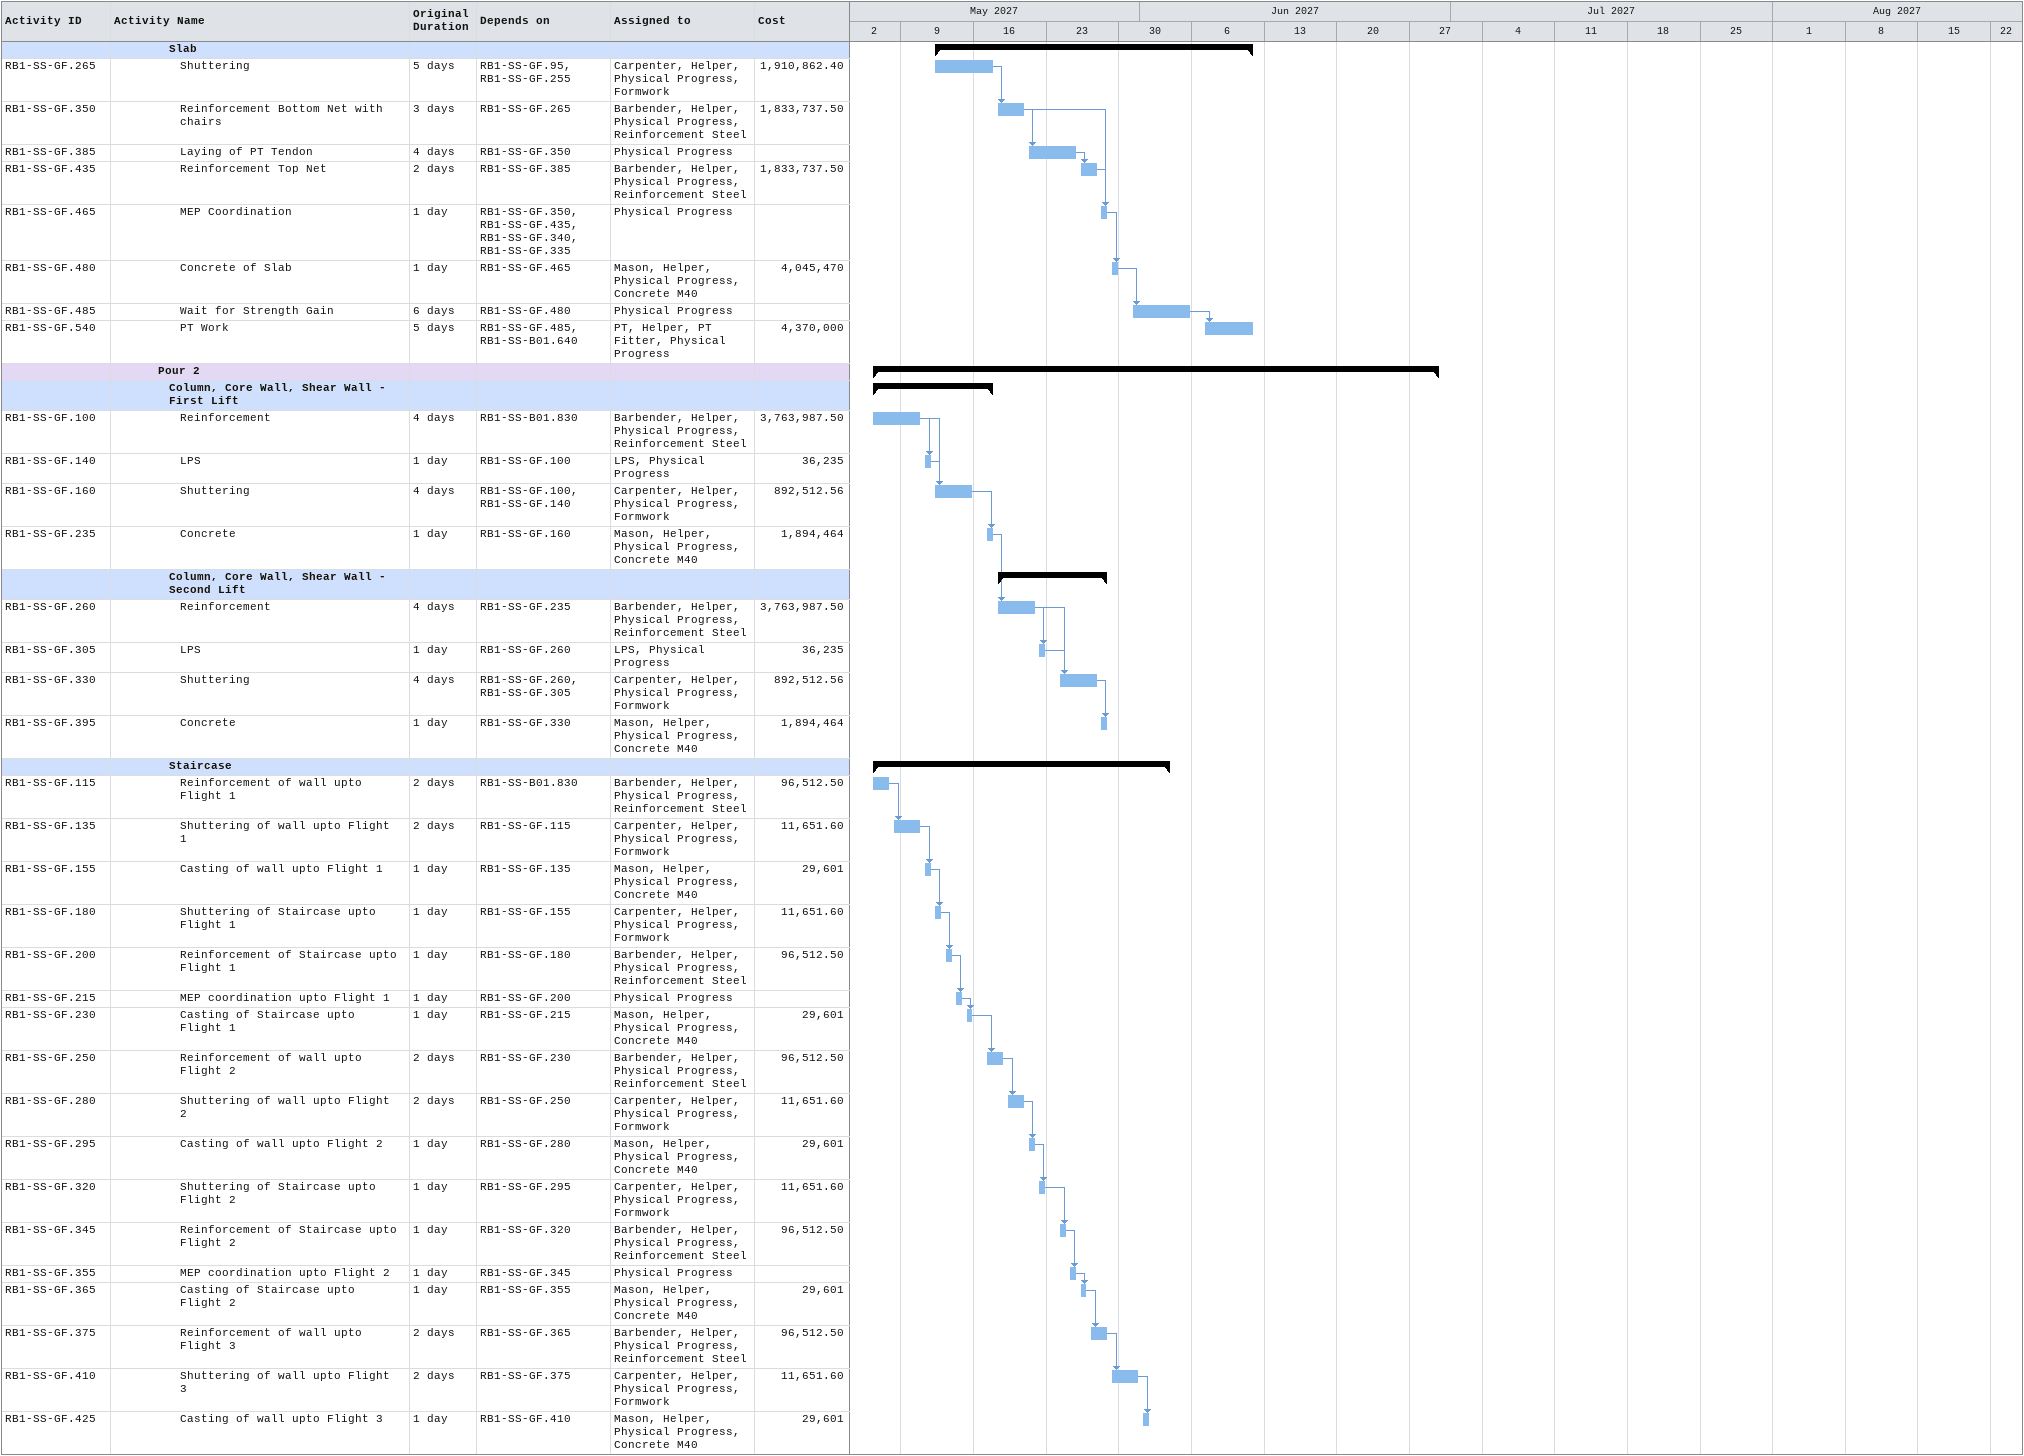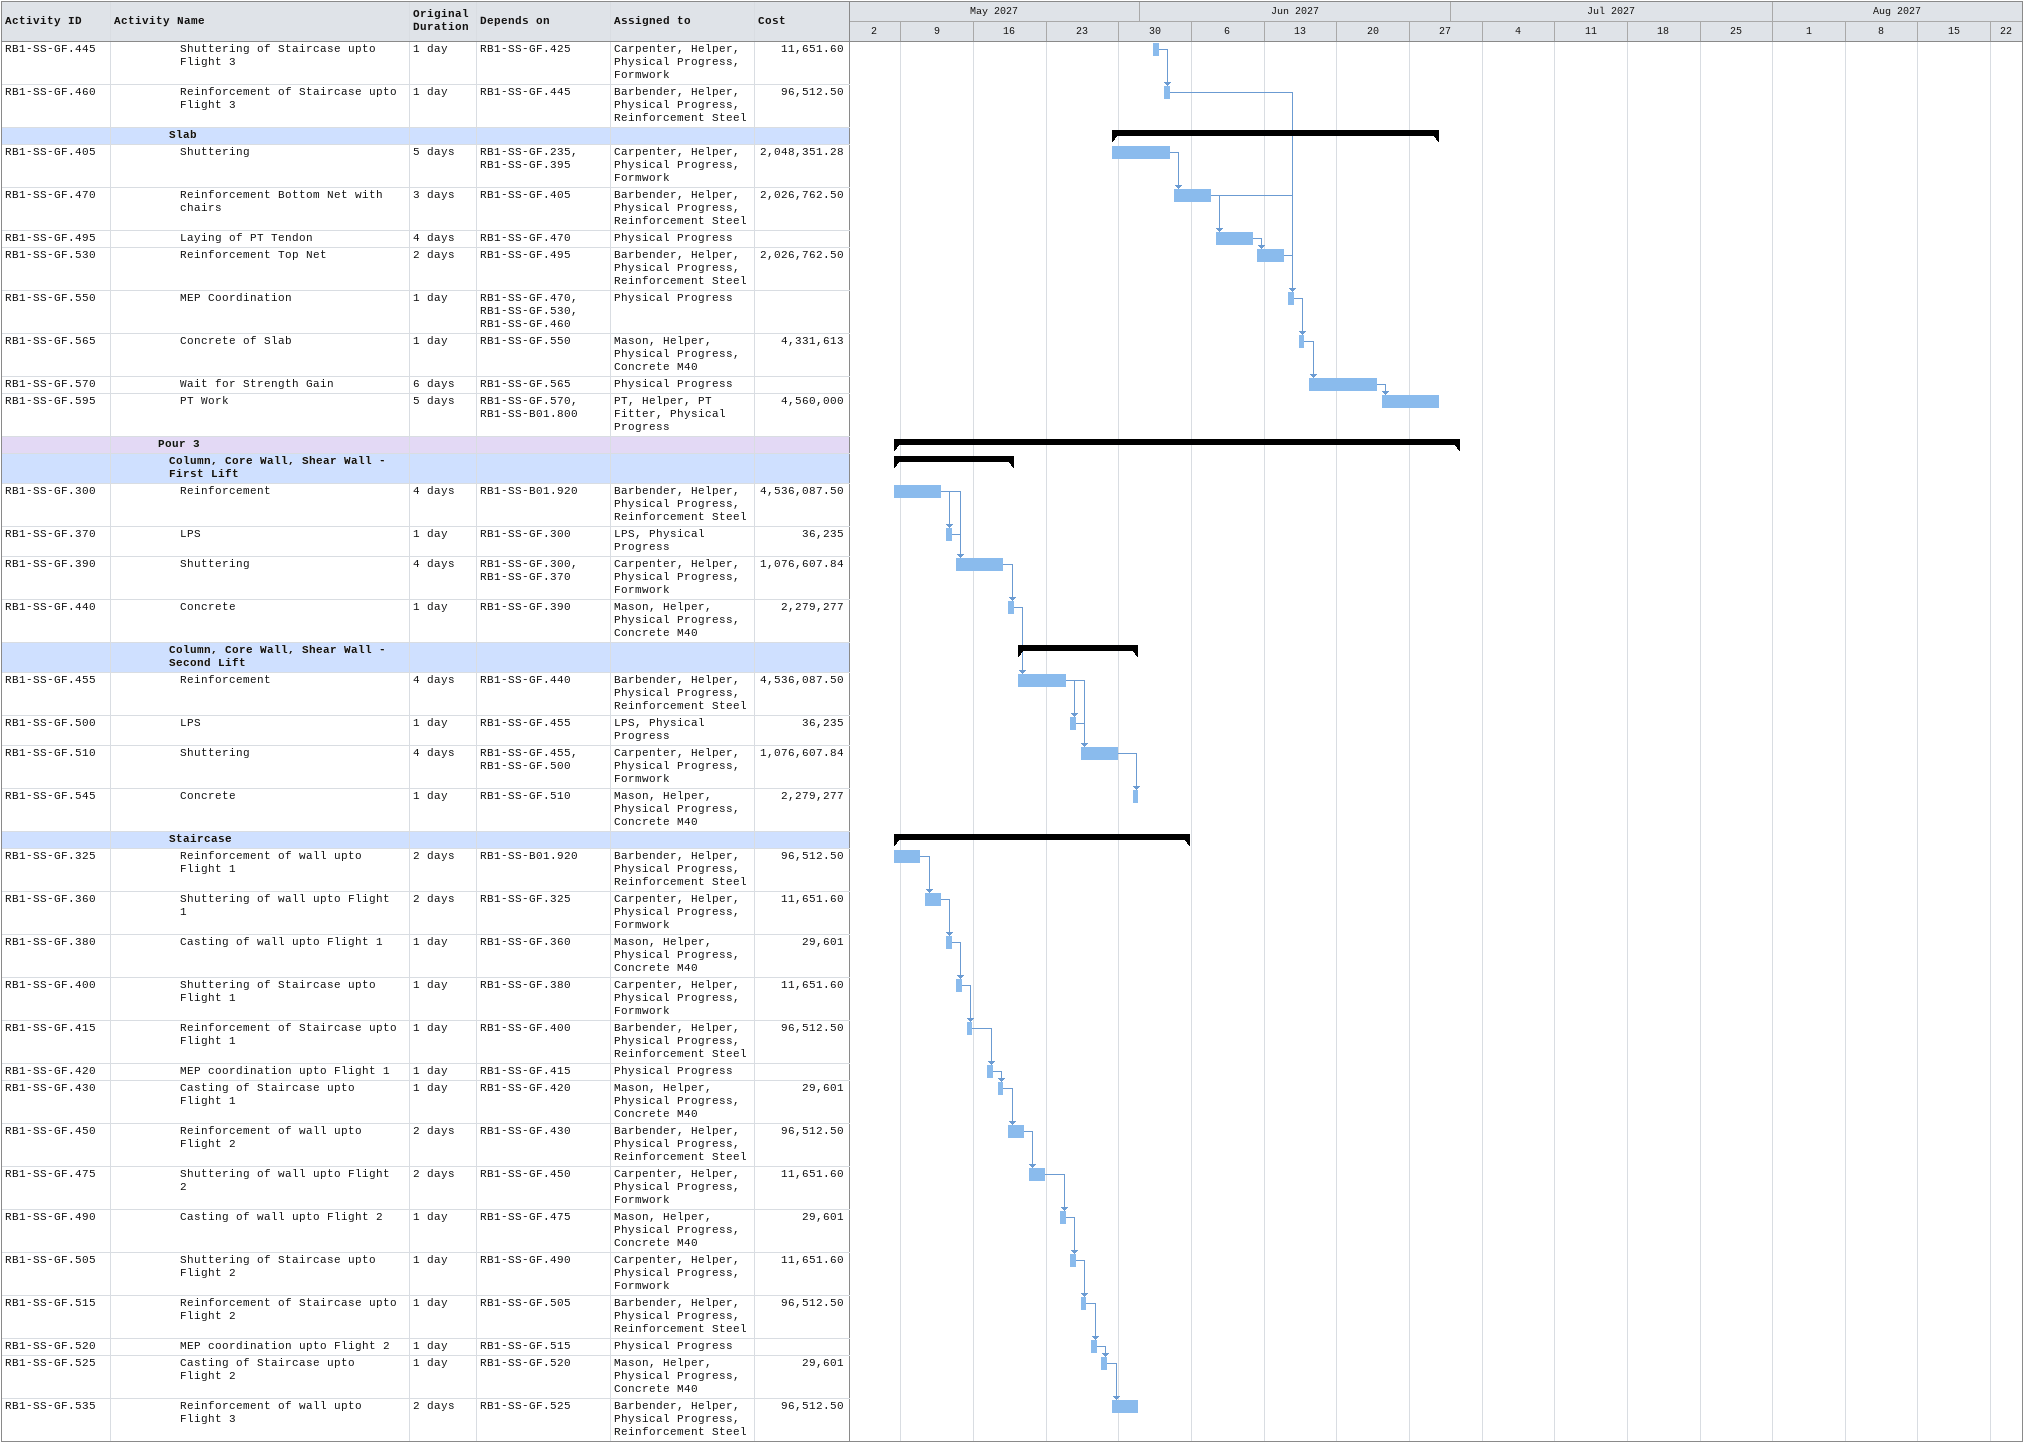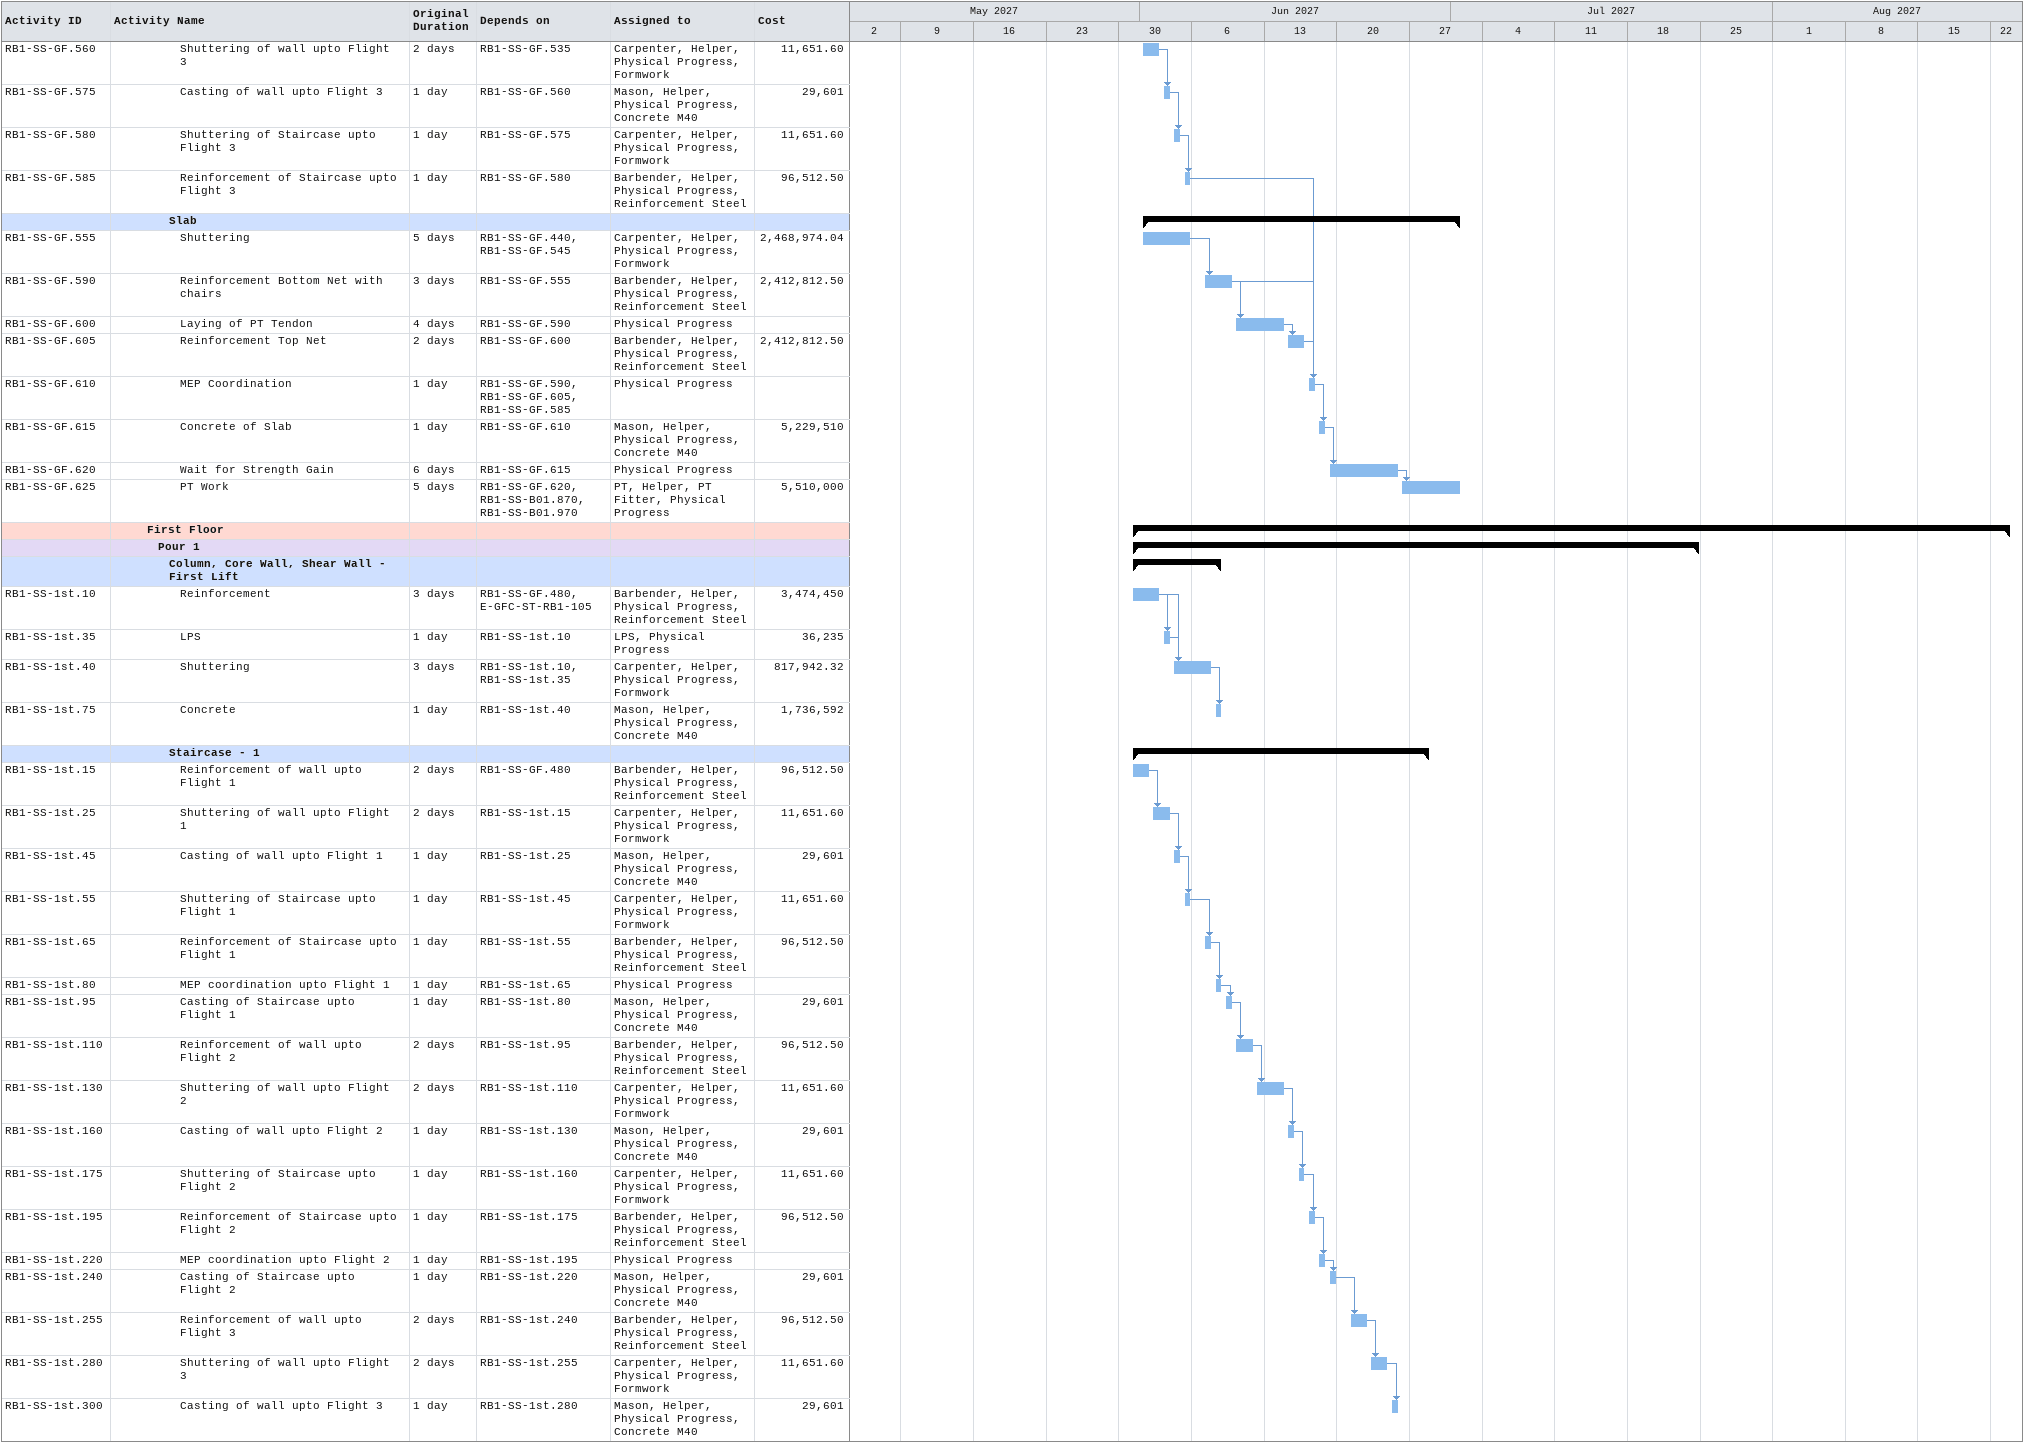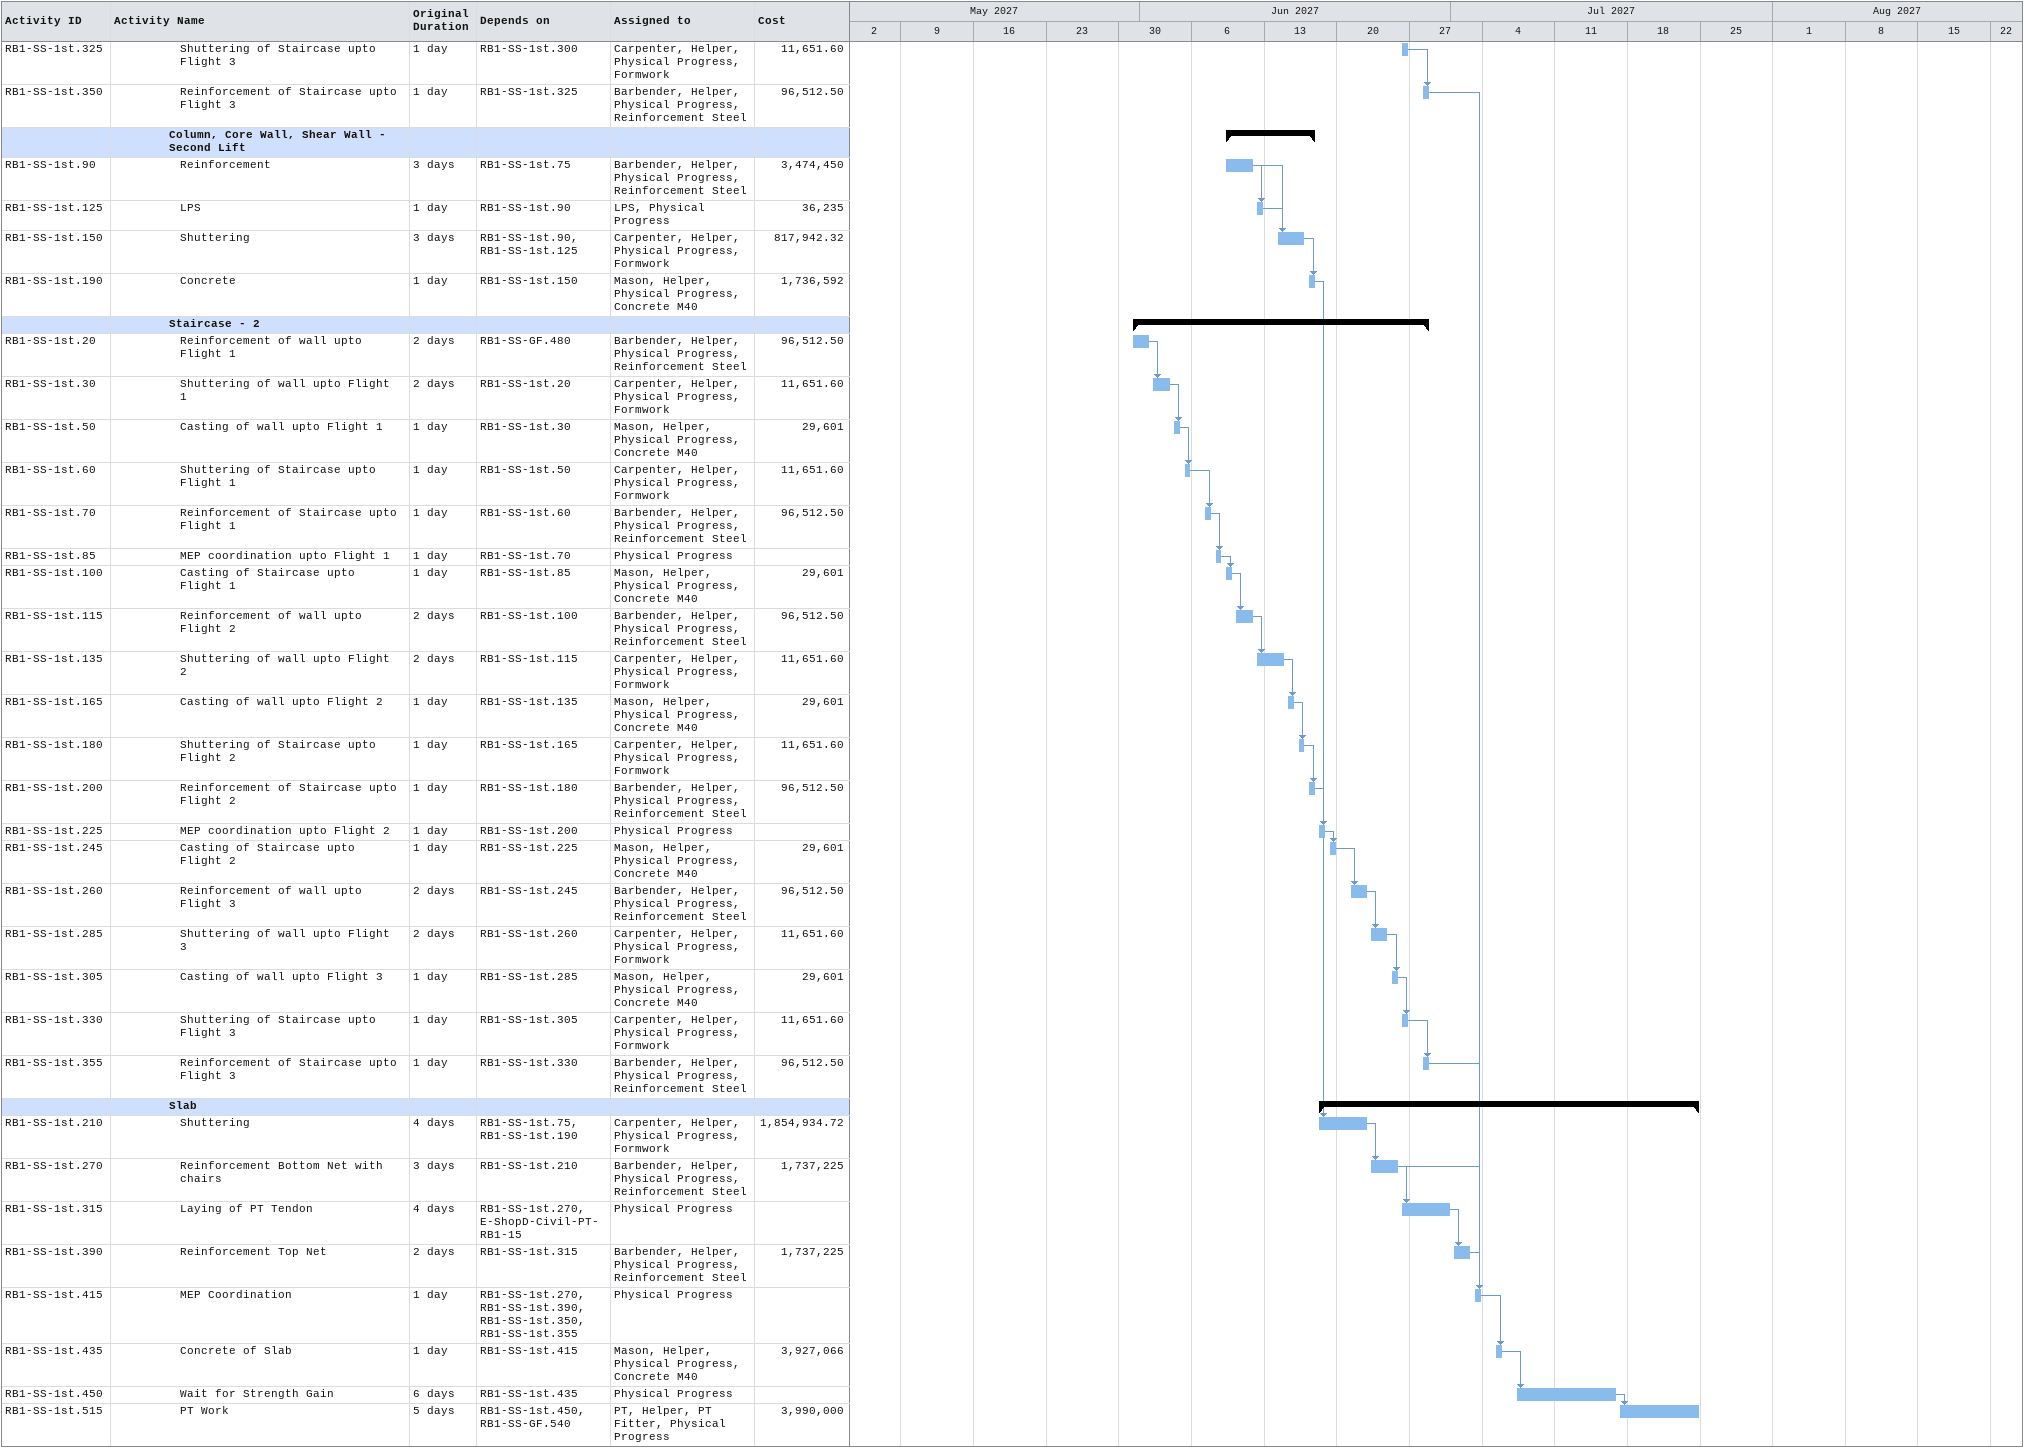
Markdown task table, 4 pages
| ID | Level | Task | Original duration | Start | Finish | Predecessors | Resources | Cost |
|---|---|---|---|---|---|---|---|---|
|  | 6 | **Slab** |  | 2027-05-12 | 2027-06-11 |  |  |  |
| RB1-SS-GF.265 | 7 | Shuttering | 5d | 2027-05-12 | 2027-05-17 | RB1-SS-GF.95, RB1-SS-GF.255 | Carpenter, Helper, Physical Progress, Formwork | 1910862.40 |
| RB1-SS-GF.350 | 7 | Reinforcement Bottom Net with chairs | 3d | 2027-05-18 | 2027-05-20 | RB1-SS-GF.265 | Barbender, Helper, Physical Progress, Reinforcement Steel | 1833737.50 |
| RB1-SS-GF.385 | 7 | Laying of PT Tendon | 4d | 2027-05-21 | 2027-05-25 | RB1-SS-GF.350 | Physical Progress |  |
| RB1-SS-GF.435 | 7 | Reinforcement Top Net | 2d | 2027-05-26 | 2027-05-27 | RB1-SS-GF.385 | Barbender, Helper, Physical Progress, Reinforcement Steel | 1833737.50 |
| RB1-SS-GF.465 | 7 | MEP Coordination | 1d | 2027-05-28 | 2027-05-28 | RB1-SS-GF.350, RB1-SS-GF.435, RB1-SS-GF.340, RB1-SS-GF.335 | Physical Progress |  |
| RB1-SS-GF.480 | 7 | Concrete of Slab | 1d | 2027-05-29 | 2027-05-29 | RB1-SS-GF.465 | Mason, Helper, Physical Progress, Concrete M40 | 4045470 |
| RB1-SS-GF.485 | 7 | Wait for Strength Gain | 6d | 2027-05-31 | 2027-06-05 | RB1-SS-GF.480 | Physical Progress |  |
| RB1-SS-GF.540 | 7 | PT Work | 5d | 2027-06-07 | 2027-06-11 | RB1-SS-GF.485, RB1-SS-B01.640 | PT, Helper, PT Fitter, Physical Progress | 4370000 |
|  | 5 | **Pour 2** |  | 2027-05-06 | 2027-06-29 |  |  |  |
|  | 6 | **Column, Core Wall, Shear Wall - First Lift** |  | 2027-05-06 | 2027-05-17 |  |  |  |
| RB1-SS-GF.100 | 7 | Reinforcement | 4d | 2027-05-06 | 2027-05-10 | RB1-SS-B01.830 | Barbender, Helper, Physical Progress, Reinforcement Steel | 3763987.50 |
| RB1-SS-GF.140 | 7 | LPS | 1d | 2027-05-11 | 2027-05-11 | RB1-SS-GF.100 | LPS, Physical Progress | 36235 |
| RB1-SS-GF.160 | 7 | Shuttering | 4d | 2027-05-12 | 2027-05-15 | RB1-SS-GF.100, RB1-SS-GF.140 | Carpenter, Helper, Physical Progress, Formwork | 892512.56 |
| RB1-SS-GF.235 | 7 | Concrete | 1d | 2027-05-17 | 2027-05-17 | RB1-SS-GF.160 | Mason, Helper, Physical Progress, Concrete M40 | 1894464 |
|  | 6 | **Column, Core Wall, Shear Wall - Second Lift** |  | 2027-05-18 | 2027-05-28 |  |  |  |
| RB1-SS-GF.260 | 7 | Reinforcement | 4d | 2027-05-18 | 2027-05-21 | RB1-SS-GF.235 | Barbender, Helper, Physical Progress, Reinforcement Steel | 3763987.50 |
| RB1-SS-GF.305 | 7 | LPS | 1d | 2027-05-22 | 2027-05-22 | RB1-SS-GF.260 | LPS, Physical Progress | 36235 |
| RB1-SS-GF.330 | 7 | Shuttering | 4d | 2027-05-24 | 2027-05-27 | RB1-SS-GF.260, RB1-SS-GF.305 | Carpenter, Helper, Physical Progress, Formwork | 892512.56 |
| RB1-SS-GF.395 | 7 | Concrete | 1d | 2027-05-28 | 2027-05-28 | RB1-SS-GF.330 | Mason, Helper, Physical Progress, Concrete M40 | 1894464 |
|  | 6 | **Staircase** |  | 2027-05-06 | 2027-06-03 |  |  |  |
| RB1-SS-GF.115 | 7 | Reinforcement of wall upto Flight 1 | 2d | 2027-05-06 | 2027-05-07 | RB1-SS-B01.830 | Barbender, Helper, Physical Progress, Reinforcement Steel | 96512.50 |
| RB1-SS-GF.135 | 7 | Shuttering of wall upto Flight 1 | 2d | 2027-05-08 | 2027-05-10 | RB1-SS-GF.115 | Carpenter, Helper, Physical Progress, Formwork | 11651.60 |
| RB1-SS-GF.155 | 7 | Casting of wall upto Flight 1 | 1d | 2027-05-11 | 2027-05-11 | RB1-SS-GF.135 | Mason, Helper, Physical Progress, Concrete M40 | 29601 |
| RB1-SS-GF.180 | 7 | Shuttering of Staircase upto Flight 1 | 1d | 2027-05-12 | 2027-05-12 | RB1-SS-GF.155 | Carpenter, Helper, Physical Progress, Formwork | 11651.60 |
| RB1-SS-GF.200 | 7 | Reinforcement of Staircase upto Flight 1 | 1d | 2027-05-13 | 2027-05-13 | RB1-SS-GF.180 | Barbender, Helper, Physical Progress, Reinforcement Steel | 96512.50 |
| RB1-SS-GF.215 | 7 | MEP coordination upto Flight 1 | 1d | 2027-05-14 | 2027-05-14 | RB1-SS-GF.200 | Physical Progress |  |
| RB1-SS-GF.230 | 7 | Casting of Staircase upto Flight 1 | 1d | 2027-05-15 | 2027-05-15 | RB1-SS-GF.215 | Mason, Helper, Physical Progress, Concrete M40 | 29601 |
| RB1-SS-GF.250 | 7 | Reinforcement of wall upto Flight 2 | 2d | 2027-05-17 | 2027-05-18 | RB1-SS-GF.230 | Barbender, Helper, Physical Progress, Reinforcement Steel | 96512.50 |
| RB1-SS-GF.280 | 7 | Shuttering of wall upto Flight 2 | 2d | 2027-05-19 | 2027-05-20 | RB1-SS-GF.250 | Carpenter, Helper, Physical Progress, Formwork | 11651.60 |
| RB1-SS-GF.295 | 7 | Casting of wall upto Flight 2 | 1d | 2027-05-21 | 2027-05-21 | RB1-SS-GF.280 | Mason, Helper, Physical Progress, Concrete M40 | 29601 |
| RB1-SS-GF.320 | 7 | Shuttering of Staircase upto Flight 2 | 1d | 2027-05-22 | 2027-05-22 | RB1-SS-GF.295 | Carpenter, Helper, Physical Progress, Formwork | 11651.60 |
| RB1-SS-GF.345 | 7 | Reinforcement of Staircase upto Flight 2 | 1d | 2027-05-24 | 2027-05-24 | RB1-SS-GF.320 | Barbender, Helper, Physical Progress, Reinforcement Steel | 96512.50 |
| RB1-SS-GF.355 | 7 | MEP coordination upto Flight 2 | 1d | 2027-05-25 | 2027-05-25 | RB1-SS-GF.345 | Physical Progress |  |
| RB1-SS-GF.365 | 7 | Casting of Staircase upto Flight 2 | 1d | 2027-05-26 | 2027-05-26 | RB1-SS-GF.355 | Mason, Helper, Physical Progress, Concrete M40 | 29601 |
| RB1-SS-GF.375 | 7 | Reinforcement of wall upto Flight 3 | 2d | 2027-05-27 | 2027-05-28 | RB1-SS-GF.365 | Barbender, Helper, Physical Progress, Reinforcement Steel | 96512.50 |
| RB1-SS-GF.410 | 7 | Shuttering of wall upto Flight 3 | 2d | 2027-05-29 | 2027-05-31 | RB1-SS-GF.375 | Carpenter, Helper, Physical Progress, Formwork | 11651.60 |
| RB1-SS-GF.425 | 7 | Casting of wall upto Flight 3 | 1d | 2027-06-01 | 2027-06-01 | RB1-SS-GF.410 | Mason, Helper, Physical Progress, Concrete M40 | 29601 |
| RB1-SS-GF.445 | 7 | Shuttering of Staircase upto Flight 3 | 1d | 2027-06-02 | 2027-06-02 | RB1-SS-GF.425 | Carpenter, Helper, Physical Progress, Formwork | 11651.60 |
| RB1-SS-GF.460 | 7 | Reinforcement of Staircase upto Flight 3 | 1d | 2027-06-03 | 2027-06-03 | RB1-SS-GF.445 | Barbender, Helper, Physical Progress, Reinforcement Steel | 96512.50 |
|  | 6 | **Slab** |  | 2027-05-29 | 2027-06-29 |  |  |  |
| RB1-SS-GF.405 | 7 | Shuttering | 5d | 2027-05-29 | 2027-06-03 | RB1-SS-GF.235, RB1-SS-GF.395 | Carpenter, Helper, Physical Progress, Formwork | 2048351.28 |
| RB1-SS-GF.470 | 7 | Reinforcement Bottom Net with chairs | 3d | 2027-06-04 | 2027-06-07 | RB1-SS-GF.405 | Barbender, Helper, Physical Progress, Reinforcement Steel | 2026762.50 |
| RB1-SS-GF.495 | 7 | Laying of PT Tendon | 4d | 2027-06-08 | 2027-06-11 | RB1-SS-GF.470 | Physical Progress |  |
| RB1-SS-GF.530 | 7 | Reinforcement Top Net | 2d | 2027-06-12 | 2027-06-14 | RB1-SS-GF.495 | Barbender, Helper, Physical Progress, Reinforcement Steel | 2026762.50 |
| RB1-SS-GF.550 | 7 | MEP Coordination | 1d | 2027-06-15 | 2027-06-15 | RB1-SS-GF.470, RB1-SS-GF.530, RB1-SS-GF.460 | Physical Progress |  |
| RB1-SS-GF.565 | 7 | Concrete of Slab | 1d | 2027-06-16 | 2027-06-16 | RB1-SS-GF.550 | Mason, Helper, Physical Progress, Concrete M40 | 4331613 |
| RB1-SS-GF.570 | 7 | Wait for Strength Gain | 6d | 2027-06-17 | 2027-06-23 | RB1-SS-GF.565 | Physical Progress |  |
| RB1-SS-GF.595 | 7 | PT Work | 5d | 2027-06-24 | 2027-06-29 | RB1-SS-GF.570, RB1-SS-B01.800 | PT, Helper, PT Fitter, Physical Progress | 4560000 |
|  | 5 | **Pour 3** |  | 2027-05-08 | 2027-07-01 |  |  |  |
|  | 6 | **Column, Core Wall, Shear Wall - First Lift** |  | 2027-05-08 | 2027-05-19 |  |  |  |
| RB1-SS-GF.300 | 7 | Reinforcement | 4d | 2027-05-08 | 2027-05-12 | RB1-SS-B01.920 | Barbender, Helper, Physical Progress, Reinforcement Steel | 4536087.50 |
| RB1-SS-GF.370 | 7 | LPS | 1d | 2027-05-13 | 2027-05-13 | RB1-SS-GF.300 | LPS, Physical Progress | 36235 |
| RB1-SS-GF.390 | 7 | Shuttering | 4d | 2027-05-14 | 2027-05-18 | RB1-SS-GF.300, RB1-SS-GF.370 | Carpenter, Helper, Physical Progress, Formwork | 1076607.84 |
| RB1-SS-GF.440 | 7 | Concrete | 1d | 2027-05-19 | 2027-05-19 | RB1-SS-GF.390 | Mason, Helper, Physical Progress, Concrete M40 | 2279277 |
|  | 6 | **Column, Core Wall, Shear Wall - Second Lift** |  | 2027-05-20 | 2027-05-31 |  |  |  |
| RB1-SS-GF.455 | 7 | Reinforcement | 4d | 2027-05-20 | 2027-05-24 | RB1-SS-GF.440 | Barbender, Helper, Physical Progress, Reinforcement Steel | 4536087.50 |
| RB1-SS-GF.500 | 7 | LPS | 1d | 2027-05-25 | 2027-05-25 | RB1-SS-GF.455 | LPS, Physical Progress | 36235 |
| RB1-SS-GF.510 | 7 | Shuttering | 4d | 2027-05-26 | 2027-05-29 | RB1-SS-GF.455, RB1-SS-GF.500 | Carpenter, Helper, Physical Progress, Formwork | 1076607.84 |
| RB1-SS-GF.545 | 7 | Concrete | 1d | 2027-05-31 | 2027-05-31 | RB1-SS-GF.510 | Mason, Helper, Physical Progress, Concrete M40 | 2279277 |
|  | 6 | **Staircase** |  | 2027-05-08 | 2027-06-05 |  |  |  |
| RB1-SS-GF.325 | 7 | Reinforcement of wall upto Flight 1 | 2d | 2027-05-08 | 2027-05-10 | RB1-SS-B01.920 | Barbender, Helper, Physical Progress, Reinforcement Steel | 96512.50 |
| RB1-SS-GF.360 | 7 | Shuttering of wall upto Flight 1 | 2d | 2027-05-11 | 2027-05-12 | RB1-SS-GF.325 | Carpenter, Helper, Physical Progress, Formwork | 11651.60 |
| RB1-SS-GF.380 | 7 | Casting of wall upto Flight 1 | 1d | 2027-05-13 | 2027-05-13 | RB1-SS-GF.360 | Mason, Helper, Physical Progress, Concrete M40 | 29601 |
| RB1-SS-GF.400 | 7 | Shuttering of Staircase upto Flight 1 | 1d | 2027-05-14 | 2027-05-14 | RB1-SS-GF.380 | Carpenter, Helper, Physical Progress, Formwork | 11651.60 |
| RB1-SS-GF.415 | 7 | Reinforcement of Staircase upto Flight 1 | 1d | 2027-05-15 | 2027-05-15 | RB1-SS-GF.400 | Barbender, Helper, Physical Progress, Reinforcement Steel | 96512.50 |
| RB1-SS-GF.420 | 7 | MEP coordination upto Flight 1 | 1d | 2027-05-17 | 2027-05-17 | RB1-SS-GF.415 | Physical Progress |  |
| RB1-SS-GF.430 | 7 | Casting of Staircase upto Flight 1 | 1d | 2027-05-18 | 2027-05-18 | RB1-SS-GF.420 | Mason, Helper, Physical Progress, Concrete M40 | 29601 |
| RB1-SS-GF.450 | 7 | Reinforcement of wall upto Flight 2 | 2d | 2027-05-19 | 2027-05-20 | RB1-SS-GF.430 | Barbender, Helper, Physical Progress, Reinforcement Steel | 96512.50 |
| RB1-SS-GF.475 | 7 | Shuttering of wall upto Flight 2 | 2d | 2027-05-21 | 2027-05-22 | RB1-SS-GF.450 | Carpenter, Helper, Physical Progress, Formwork | 11651.60 |
| RB1-SS-GF.490 | 7 | Casting of wall upto Flight 2 | 1d | 2027-05-24 | 2027-05-24 | RB1-SS-GF.475 | Mason, Helper, Physical Progress, Concrete M40 | 29601 |
| RB1-SS-GF.505 | 7 | Shuttering of Staircase upto Flight 2 | 1d | 2027-05-25 | 2027-05-25 | RB1-SS-GF.490 | Carpenter, Helper, Physical Progress, Formwork | 11651.60 |
| RB1-SS-GF.515 | 7 | Reinforcement of Staircase upto Flight 2 | 1d | 2027-05-26 | 2027-05-26 | RB1-SS-GF.505 | Barbender, Helper, Physical Progress, Reinforcement Steel | 96512.50 |
| RB1-SS-GF.520 | 7 | MEP coordination upto Flight 2 | 1d | 2027-05-27 | 2027-05-27 | RB1-SS-GF.515 | Physical Progress |  |
| RB1-SS-GF.525 | 7 | Casting of Staircase upto Flight 2 | 1d | 2027-05-28 | 2027-05-28 | RB1-SS-GF.520 | Mason, Helper, Physical Progress, Concrete M40 | 29601 |
| RB1-SS-GF.535 | 7 | Reinforcement of wall upto Flight 3 | 2d | 2027-05-29 | 2027-05-31 | RB1-SS-GF.525 | Barbender, Helper, Physical Progress, Reinforcement Steel | 96512.50 |
| RB1-SS-GF.560 | 7 | Shuttering of wall upto Flight 3 | 2d | 2027-06-01 | 2027-06-02 | RB1-SS-GF.535 | Carpenter, Helper, Physical Progress, Formwork | 11651.60 |
| RB1-SS-GF.575 | 7 | Casting of wall upto Flight 3 | 1d | 2027-06-03 | 2027-06-03 | RB1-SS-GF.560 | Mason, Helper, Physical Progress, Concrete M40 | 29601 |
| RB1-SS-GF.580 | 7 | Shuttering of Staircase upto Flight 3 | 1d | 2027-06-04 | 2027-06-04 | RB1-SS-GF.575 | Carpenter, Helper, Physical Progress, Formwork | 11651.60 |
| RB1-SS-GF.585 | 7 | Reinforcement of Staircase upto Flight 3 | 1d | 2027-06-05 | 2027-06-05 | RB1-SS-GF.580 | Barbender, Helper, Physical Progress, Reinforcement Steel | 96512.50 |
|  | 6 | **Slab** |  | 2027-06-01 | 2027-07-01 |  |  |  |
| RB1-SS-GF.555 | 7 | Shuttering | 5d | 2027-06-01 | 2027-06-05 | RB1-SS-GF.440, RB1-SS-GF.545 | Carpenter, Helper, Physical Progress, Formwork | 2468974.04 |
| RB1-SS-GF.590 | 7 | Reinforcement Bottom Net with chairs | 3d | 2027-06-07 | 2027-06-09 | RB1-SS-GF.555 | Barbender, Helper, Physical Progress, Reinforcement Steel | 2412812.50 |
| RB1-SS-GF.600 | 7 | Laying of PT Tendon | 4d | 2027-06-10 | 2027-06-14 | RB1-SS-GF.590 | Physical Progress |  |
| RB1-SS-GF.605 | 7 | Reinforcement Top Net | 2d | 2027-06-15 | 2027-06-16 | RB1-SS-GF.600 | Barbender, Helper, Physical Progress, Reinforcement Steel | 2412812.50 |
| RB1-SS-GF.610 | 7 | MEP Coordination | 1d | 2027-06-17 | 2027-06-17 | RB1-SS-GF.590, RB1-SS-GF.605, RB1-SS-GF.585 | Physical Progress |  |
| RB1-SS-GF.615 | 7 | Concrete of Slab | 1d | 2027-06-18 | 2027-06-18 | RB1-SS-GF.610 | Mason, Helper, Physical Progress, Concrete M40 | 5229510 |
| RB1-SS-GF.620 | 7 | Wait for Strength Gain | 6d | 2027-06-19 | 2027-06-25 | RB1-SS-GF.615 | Physical Progress |  |
| RB1-SS-GF.625 | 7 | PT Work | 5d | 2027-06-26 | 2027-07-01 | RB1-SS-GF.620, RB1-SS-B01.870, RB1-SS-B01.970 | PT, Helper, PT Fitter, Physical Progress | 5510000 |
|  | 4 | **First Floor** |  | 2027-05-31 | 2027-08-23 |  |  |  |
|  | 5 | **Pour 1** |  | 2027-05-31 | 2027-07-24 |  |  |  |
|  | 6 | **Column, Core Wall, Shear Wall - First Lift** |  | 2027-05-31 | 2027-06-08 |  |  |  |
| RB1-SS-1st.10 | 7 | Reinforcement | 3d | 2027-05-31 | 2027-06-02 | RB1-SS-GF.480, E-GFC-ST-RB1-105 | Barbender, Helper, Physical Progress, Reinforcement Steel | 3474450 |
| RB1-SS-1st.35 | 7 | LPS | 1d | 2027-06-03 | 2027-06-03 | RB1-SS-1st.10 | LPS, Physical Progress | 36235 |
| RB1-SS-1st.40 | 7 | Shuttering | 3d | 2027-06-04 | 2027-06-07 | RB1-SS-1st.10, RB1-SS-1st.35 | Carpenter, Helper, Physical Progress, Formwork | 817942.32 |
| RB1-SS-1st.75 | 7 | Concrete | 1d | 2027-06-08 | 2027-06-08 | RB1-SS-1st.40 | Mason, Helper, Physical Progress, Concrete M40 | 1736592 |
|  | 6 | **Staircase - 1** |  | 2027-05-31 | 2027-06-28 |  |  |  |
| RB1-SS-1st.15 | 7 | Reinforcement of wall upto Flight 1 | 2d | 2027-05-31 | 2027-06-01 | RB1-SS-GF.480 | Barbender, Helper, Physical Progress, Reinforcement Steel | 96512.50 |
| RB1-SS-1st.25 | 7 | Shuttering of wall upto Flight 1 | 2d | 2027-06-02 | 2027-06-03 | RB1-SS-1st.15 | Carpenter, Helper, Physical Progress, Formwork | 11651.60 |
| RB1-SS-1st.45 | 7 | Casting of wall upto Flight 1 | 1d | 2027-06-04 | 2027-06-04 | RB1-SS-1st.25 | Mason, Helper, Physical Progress, Concrete M40 | 29601 |
| RB1-SS-1st.55 | 7 | Shuttering of Staircase upto Flight 1 | 1d | 2027-06-05 | 2027-06-05 | RB1-SS-1st.45 | Carpenter, Helper, Physical Progress, Formwork | 11651.60 |
| RB1-SS-1st.65 | 7 | Reinforcement of Staircase upto Flight 1 | 1d | 2027-06-07 | 2027-06-07 | RB1-SS-1st.55 | Barbender, Helper, Physical Progress, Reinforcement Steel | 96512.50 |
| RB1-SS-1st.80 | 7 | MEP coordination upto Flight 1 | 1d | 2027-06-08 | 2027-06-08 | RB1-SS-1st.65 | Physical Progress |  |
| RB1-SS-1st.95 | 7 | Casting of Staircase upto Flight 1 | 1d | 2027-06-09 | 2027-06-09 | RB1-SS-1st.80 | Mason, Helper, Physical Progress, Concrete M40 | 29601 |
| RB1-SS-1st.110 | 7 | Reinforcement of wall upto Flight 2 | 2d | 2027-06-10 | 2027-06-11 | RB1-SS-1st.95 | Barbender, Helper, Physical Progress, Reinforcement Steel | 96512.50 |
| RB1-SS-1st.130 | 7 | Shuttering of wall upto Flight 2 | 2d | 2027-06-12 | 2027-06-14 | RB1-SS-1st.110 | Carpenter, Helper, Physical Progress, Formwork | 11651.60 |
| RB1-SS-1st.160 | 7 | Casting of wall upto Flight 2 | 1d | 2027-06-15 | 2027-06-15 | RB1-SS-1st.130 | Mason, Helper, Physical Progress, Concrete M40 | 29601 |
| RB1-SS-1st.175 | 7 | Shuttering of Staircase upto Flight 2 | 1d | 2027-06-16 | 2027-06-16 | RB1-SS-1st.160 | Carpenter, Helper, Physical Progress, Formwork | 11651.60 |
| RB1-SS-1st.195 | 7 | Reinforcement of Staircase upto Flight 2 | 1d | 2027-06-17 | 2027-06-17 | RB1-SS-1st.175 | Barbender, Helper, Physical Progress, Reinforcement Steel | 96512.50 |
| RB1-SS-1st.220 | 7 | MEP coordination upto Flight 2 | 1d | 2027-06-18 | 2027-06-18 | RB1-SS-1st.195 | Physical Progress |  |
| RB1-SS-1st.240 | 7 | Casting of Staircase upto Flight 2 | 1d | 2027-06-19 | 2027-06-19 | RB1-SS-1st.220 | Mason, Helper, Physical Progress, Concrete M40 | 29601 |
| RB1-SS-1st.255 | 7 | Reinforcement of wall upto Flight 3 | 2d | 2027-06-21 | 2027-06-22 | RB1-SS-1st.240 | Barbender, Helper, Physical Progress, Reinforcement Steel | 96512.50 |
| RB1-SS-1st.280 | 7 | Shuttering of wall upto Flight 3 | 2d | 2027-06-23 | 2027-06-24 | RB1-SS-1st.255 | Carpenter, Helper, Physical Progress, Formwork | 11651.60 |
| RB1-SS-1st.300 | 7 | Casting of wall upto Flight 3 | 1d | 2027-06-25 | 2027-06-25 | RB1-SS-1st.280 | Mason, Helper, Physical Progress, Concrete M40 | 29601 |
| RB1-SS-1st.325 | 7 | Shuttering of Staircase upto Flight 3 | 1d | 2027-06-26 | 2027-06-26 | RB1-SS-1st.300 | Carpenter, Helper, Physical Progress, Formwork | 11651.60 |
| RB1-SS-1st.350 | 7 | Reinforcement of Staircase upto Flight 3 | 1d | 2027-06-28 | 2027-06-28 | RB1-SS-1st.325 | Barbender, Helper, Physical Progress, Reinforcement Steel | 96512.50 |
|  | 6 | **Column, Core Wall, Shear Wall - Second Lift** |  | 2027-06-09 | 2027-06-17 |  |  |  |
| RB1-SS-1st.90 | 7 | Reinforcement | 3d | 2027-06-09 | 2027-06-11 | RB1-SS-1st.75 | Barbender, Helper, Physical Progress, Reinforcement Steel | 3474450 |
| RB1-SS-1st.125 | 7 | LPS | 1d | 2027-06-12 | 2027-06-12 | RB1-SS-1st.90 | LPS, Physical Progress | 36235 |
| RB1-SS-1st.150 | 7 | Shuttering | 3d | 2027-06-14 | 2027-06-16 | RB1-SS-1st.90, RB1-SS-1st.125 | Carpenter, Helper, Physical Progress, Formwork | 817942.32 |
| RB1-SS-1st.190 | 7 | Concrete | 1d | 2027-06-17 | 2027-06-17 | RB1-SS-1st.150 | Mason, Helper, Physical Progress, Concrete M40 | 1736592 |
|  | 6 | **Staircase - 2** |  | 2027-05-31 | 2027-06-28 |  |  |  |
| RB1-SS-1st.20 | 7 | Reinforcement of wall upto Flight 1 | 2d | 2027-05-31 | 2027-06-01 | RB1-SS-GF.480 | Barbender, Helper, Physical Progress, Reinforcement Steel | 96512.50 |
| RB1-SS-1st.30 | 7 | Shuttering of wall upto Flight 1 | 2d | 2027-06-02 | 2027-06-03 | RB1-SS-1st.20 | Carpenter, Helper, Physical Progress, Formwork | 11651.60 |
| RB1-SS-1st.50 | 7 | Casting of wall upto Flight 1 | 1d | 2027-06-04 | 2027-06-04 | RB1-SS-1st.30 | Mason, Helper, Physical Progress, Concrete M40 | 29601 |
| RB1-SS-1st.60 | 7 | Shuttering of Staircase upto Flight 1 | 1d | 2027-06-05 | 2027-06-05 | RB1-SS-1st.50 | Carpenter, Helper, Physical Progress, Formwork | 11651.60 |
| RB1-SS-1st.70 | 7 | Reinforcement of Staircase upto Flight 1 | 1d | 2027-06-07 | 2027-06-07 | RB1-SS-1st.60 | Barbender, Helper, Physical Progress, Reinforcement Steel | 96512.50 |
| RB1-SS-1st.85 | 7 | MEP coordination upto Flight 1 | 1d | 2027-06-08 | 2027-06-08 | RB1-SS-1st.70 | Physical Progress |  |
| RB1-SS-1st.100 | 7 | Casting of Staircase upto Flight 1 | 1d | 2027-06-09 | 2027-06-09 | RB1-SS-1st.85 | Mason, Helper, Physical Progress, Concrete M40 | 29601 |
| RB1-SS-1st.115 | 7 | Reinforcement of wall upto Flight 2 | 2d | 2027-06-10 | 2027-06-11 | RB1-SS-1st.100 | Barbender, Helper, Physical Progress, Reinforcement Steel | 96512.50 |
| RB1-SS-1st.135 | 7 | Shuttering of wall upto Flight 2 | 2d | 2027-06-12 | 2027-06-14 | RB1-SS-1st.115 | Carpenter, Helper, Physical Progress, Formwork | 11651.60 |
| RB1-SS-1st.165 | 7 | Casting of wall upto Flight 2 | 1d | 2027-06-15 | 2027-06-15 | RB1-SS-1st.135 | Mason, Helper, Physical Progress, Concrete M40 | 29601 |
| RB1-SS-1st.180 | 7 | Shuttering of Staircase upto Flight 2 | 1d | 2027-06-16 | 2027-06-16 | RB1-SS-1st.165 | Carpenter, Helper, Physical Progress, Formwork | 11651.60 |
| RB1-SS-1st.200 | 7 | Reinforcement of Staircase upto Flight 2 | 1d | 2027-06-17 | 2027-06-17 | RB1-SS-1st.180 | Barbender, Helper, Physical Progress, Reinforcement Steel | 96512.50 |
| RB1-SS-1st.225 | 7 | MEP coordination upto Flight 2 | 1d | 2027-06-18 | 2027-06-18 | RB1-SS-1st.200 | Physical Progress |  |
| RB1-SS-1st.245 | 7 | Casting of Staircase upto Flight 2 | 1d | 2027-06-19 | 2027-06-19 | RB1-SS-1st.225 | Mason, Helper, Physical Progress, Concrete M40 | 29601 |
| RB1-SS-1st.260 | 7 | Reinforcement of wall upto Flight 3 | 2d | 2027-06-21 | 2027-06-22 | RB1-SS-1st.245 | Barbender, Helper, Physical Progress, Reinforcement Steel | 96512.50 |
| RB1-SS-1st.285 | 7 | Shuttering of wall upto Flight 3 | 2d | 2027-06-23 | 2027-06-24 | RB1-SS-1st.260 | Carpenter, Helper, Physical Progress, Formwork | 11651.60 |
| RB1-SS-1st.305 | 7 | Casting of wall upto Flight 3 | 1d | 2027-06-25 | 2027-06-25 | RB1-SS-1st.285 | Mason, Helper, Physical Progress, Concrete M40 | 29601 |
| RB1-SS-1st.330 | 7 | Shuttering of Staircase upto Flight 3 | 1d | 2027-06-26 | 2027-06-26 | RB1-SS-1st.305 | Carpenter, Helper, Physical Progress, Formwork | 11651.60 |
| RB1-SS-1st.355 | 7 | Reinforcement of Staircase upto Flight 3 | 1d | 2027-06-28 | 2027-06-28 | RB1-SS-1st.330 | Barbender, Helper, Physical Progress, Reinforcement Steel | 96512.50 |
|  | 6 | **Slab** |  | 2027-06-18 | 2027-07-24 |  |  |  |
| RB1-SS-1st.210 | 7 | Shuttering | 4d | 2027-06-18 | 2027-06-22 | RB1-SS-1st.75, RB1-SS-1st.190 | Carpenter, Helper, Physical Progress, Formwork | 1854934.72 |
| RB1-SS-1st.270 | 7 | Reinforcement Bottom Net with chairs | 3d | 2027-06-23 | 2027-06-25 | RB1-SS-1st.210 | Barbender, Helper, Physical Progress, Reinforcement Steel | 1737225 |
| RB1-SS-1st.315 | 7 | Laying of PT Tendon | 4d | 2027-06-26 | 2027-06-30 | RB1-SS-1st.270, E-ShopD-Civil-PT-RB1-15 | Physical Progress |  |
| RB1-SS-1st.390 | 7 | Reinforcement Top Net | 2d | 2027-07-01 | 2027-07-02 | RB1-SS-1st.315 | Barbender, Helper, Physical Progress, Reinforcement Steel | 1737225 |
| RB1-SS-1st.415 | 7 | MEP Coordination | 1d | 2027-07-03 | 2027-07-03 | RB1-SS-1st.270, RB1-SS-1st.390, RB1-SS-1st.350, RB1-SS-1st.355 | Physical Progress |  |
| RB1-SS-1st.435 | 7 | Concrete of Slab | 1d | 2027-07-05 | 2027-07-05 | RB1-SS-1st.415 | Mason, Helper, Physical Progress, Concrete M40 | 3927066 |
| RB1-SS-1st.450 | 7 | Wait for Strength Gain | 6d | 2027-07-07 | 2027-07-16 | RB1-SS-1st.435 | Physical Progress |  |
| RB1-SS-1st.515 | 7 | PT Work | 5d | 2027-07-17 | 2027-07-24 | RB1-SS-1st.450, RB1-SS-GF.540 | PT, Helper, PT Fitter, Physical Progress | 3990000 |
